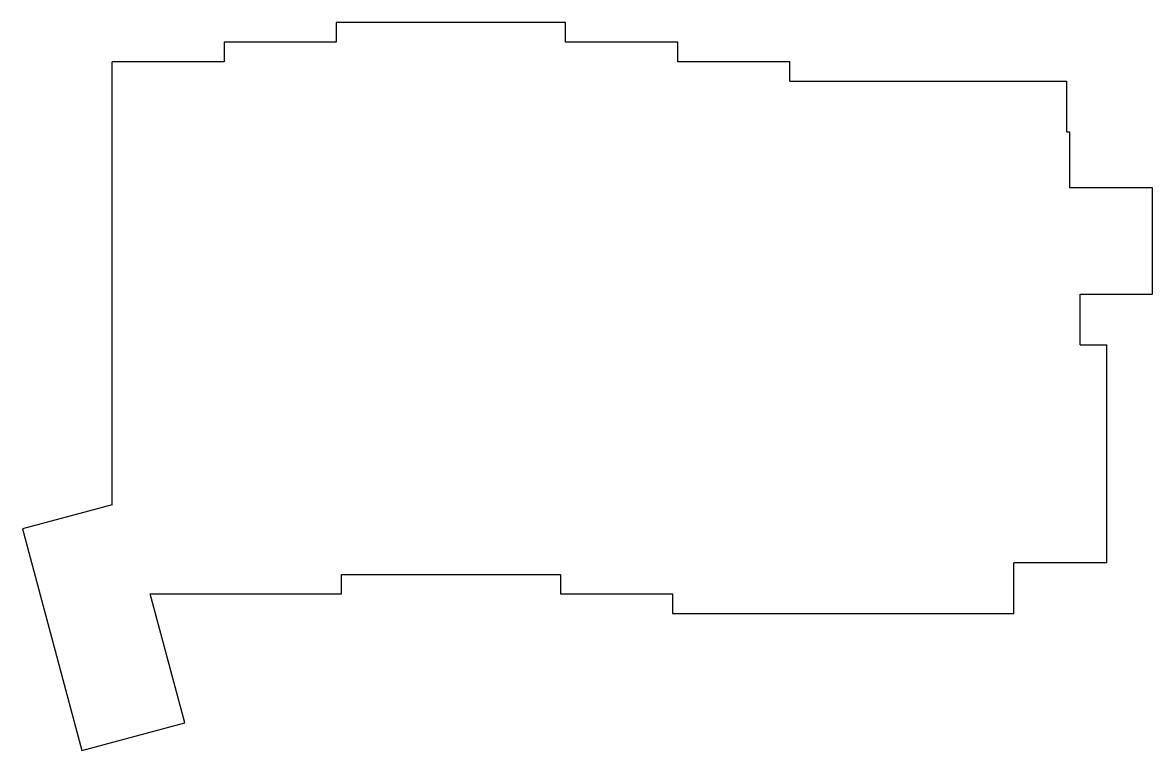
# Model space of a CAD drawing. Header units: millimetres. Extents: x 213 to 416, y -38 to 93.
import ezdxf

# ---------------------------------------------------------------- set-up
doc = ezdxf.new("R2010")
doc.units = ezdxf.units.MM

msp = doc.modelspace()

# ---------------------------------------------------------------- linework, layer by layer
at = {"linetype": 'CONTINUOUS'}
for p, q in [((310.62, 92.72), (269.57, 92.72)), ((269.57, 92.72), (269.57, 89.22)), ((310.62, 89.22), (310.62, 92.72)), ((269.57, 89.22), (249.53, 89.22)), ((249.53, 89.22), (249.53, 85.72)), ((330.68, 89.22), (310.62, 89.22)), ((330.68, 85.72), (330.68, 89.22)), ((229.47, 6.42), (229.47, 85.72)), ((249.53, 85.72), (229.47, 85.72)), ((350.73, 85.72), (330.68, 85.72)), ((350.73, 82.22), (350.73, 85.72)), ((350.73, 82.22), (400.35, 82.22)), ((400.35, 73.17), (400.35, 82.22)), ((400.35, 73.17), (400.82, 73.17)), ((400.82, 73.17), (400.82, 63.17)), ((415.64, 63.17), (400.82, 63.17)), ((415.64, 44.12), (415.64, 63.17)), ((402.73, 35.08), (402.73, 44.12)), ((402.73, 44.12), (415.64, 44.12)), ((402.73, 35.08), (407.49, 35.08)), ((407.49, -3.98), (407.49, 35.08)), ((229.47, 6.42), (213.43, 2.12)), ((213.43, 2.12), (224.06, -37.53)), ((390.82, -13.03), (390.82, -3.98)), ((407.49, -3.98), (390.82, -3.98)), ((270.52, -9.53), (270.52, -6.03)), ((270.52, -6.03), (309.68, -6.03)), ((309.68, -6.03), (309.68, -9.53)), ((236.27, -9.53), (270.52, -9.53)), ((242.46, -32.6), (236.27, -9.53)), ((309.68, -9.53), (329.73, -9.53)), ((329.73, -9.53), (329.73, -13.03)), ((329.73, -13.03), (390.82, -13.03)), ((224.06, -37.53), (242.46, -32.6))]:
    msp.add_line(p, q, dxfattribs=at)

doc.saveas('drawing.dxf')
